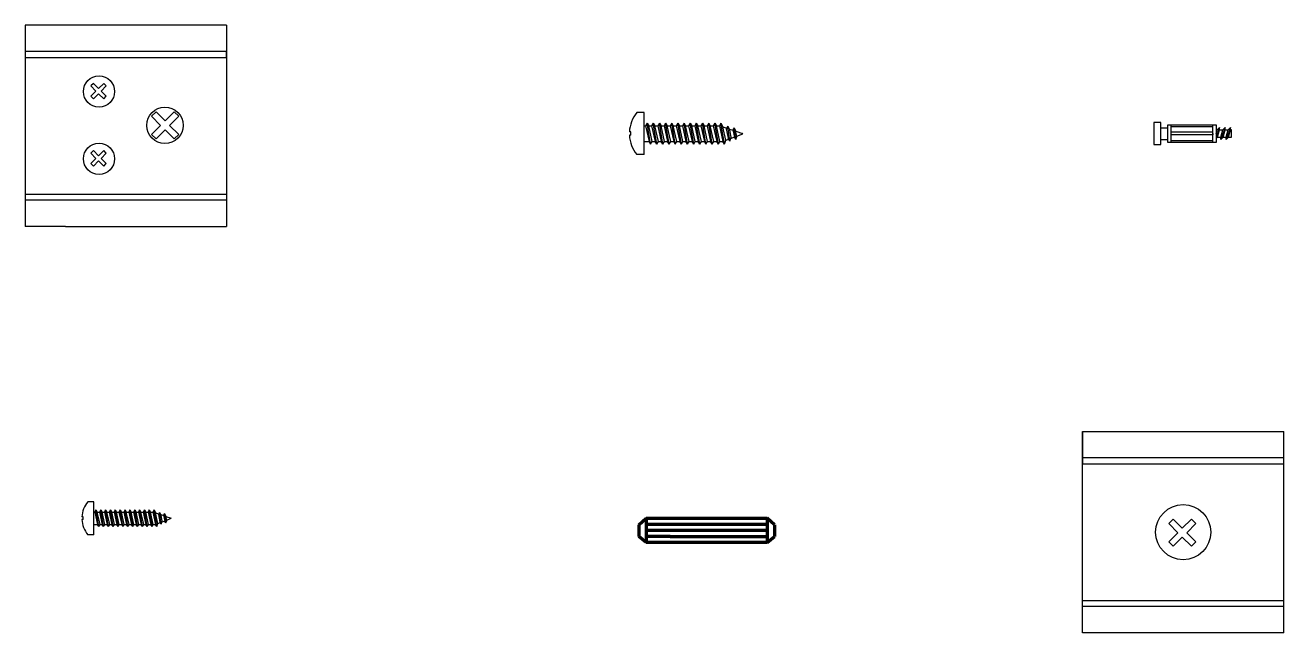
# Model space of a CAD drawing. Header units: millimetres. Extents: x 923 to 1322, y 1688 to 1967.
# Drawn here: x 1036.4 to 1161.5, y 1688.2 to 1748.6 of the extents above; entities that cross this region are included whole.
import ezdxf

# ---------------------------------------------------------------- set-up
doc = ezdxf.new("R2010")
doc.units = ezdxf.units.MM
doc.layers.add('VITI E CERNIERE', color=8, linetype='Continuous')

# ---------------------------------------------------------------- blocks, each defined once
blk = doc.blocks.new('tassello')
at = {"layer": 'VITI E CERNIERE', "linetype": 'ByBlock', "lineweight": 100}
for p, q in [((0, 0.513), (0.209, 0.7)), ((0, 0.513), (0, 0.175)), ((0.209, 0.7), (3.709, 0.7)), ((0.209, 0.7), (0.209, 0)), ((0.209, 0.7), (0.209, 0.525)), ((0.209, 0.525), (0.745, 0.525)), ((0.745, 0.525), (3.709, 0.525)), ((3.918, 0.513), (3.709, 0.7)), ((3.709, 0.7), (3.709, 0)), ((3.918, 0.513), (3.918, 0.175)), ((0.209, 0), (0, 0.175)), ((0.209, 0.35), (0.902, 0.35)), ((0.902, 0.175), (0.209, 0.175)), ((0.902, 0.35), (0.902, 0.35)), ((0.902, 0.35), (3.709, 0.35)), ((0.902, 0.175), (3.709, 0.175)), ((3.709, 0), (3.918, 0.175)), ((3.709, 0), (0.209, 0))]:
    blk.add_line(p, q, dxfattribs=at)
blk = doc.blocks.new('vitetassello')
at = {"layer": 'VITI E CERNIERE'}
for p, q in [((-0.13, 0.382), (-0.13, 1.582)), ((-0.13, 1.582), (-0.056, 1.582)), ((-0.056, 1.758), (-0.056, 1.582)), ((-0.056, 1.582), (0.227, 1.582)), ((0.227, 1.582), (0.239, 1.582)), ((0.239, 1.758), (0.239, 1.582)), ((0.239, 1.582), (0.312, 1.582)), ((0.312, 1.582), (0.312, 0.382)), ((-0.13, 1.502), (0.312, 1.502)), ((-0.091, 0.462), (-0.091, 1.502)), ((0.058, 0.462), (0.058, 1.502)), ((0.128, 0.462), (0.128, 1.502)), ((0.27, 1.502), (0.27, 0.462)), ((0.312, 1.502), (0.312, 1.502)), ((-0.13, 0.462), (0.312, 0.462)), ((0.312, 0.382), (-0.13, 0.382)), ((0, 0.348), (0, 0.271)), ((0.093, 0.462), (0.058, 0.462)), ((0.076, 0.462), (0.111, 0.462)), ((0.093, 0.462), (0.128, 0.462)), ((0.186, 0.382), (0.186, 0.357)), ((0, 0.212), (0, 0.136)), ((0, 0.077), (0, 0)), ((0.186, 0.298), (0.186, 0.221)), ((0.186, 0.162), (0.186, 0.086)), ((0.186, 0), (0.186, 0.027)), ((0, 0), (0.186, 0))]:
    blk.add_line(p, q, dxfattribs=at)
blk.add_lwpolyline([(0.364, 1.758), (0.364, 1.935), (-0.181, 1.935), (-0.181, 1.758)], close=True, dxfattribs=at)
for points in [[(-0.033, 0.382), (0, 0.348), (0.186, 0.298), (0.243, 0.298), (0.012, 0.382)], [(0.093, 0.382), (0.186, 0.357), (0.243, 0.298)], [(-0.057, 0.271), (0, 0.212), (0.186, 0.162), (0.243, 0.162), (-0.057, 0.271), (0, 0.271), (0.186, 0.221), (0.243, 0.162)], [(-0.057, 0.136), (0, 0.077), (0.186, 0.027), (0.243, 0.027), (-0.057, 0.136), (0, 0.136), (0.186, 0.086), (0.243, 0.027)]]:
    blk.add_lwpolyline(points, dxfattribs=at)

msp = doc.modelspace()

# ---------------------------------------------------------------- linework, layer by layer
for p, q in [((1097.91, 1739.9), (1097.17, 1739.9)), ((1097.91, 1735.74), (1097.91, 1739.9)), ((1096.58, 1737.98), (1096.44, 1737.98)), ((1096.58, 1737.65), (1096.58, 1737.98)), ((1097.91, 1738.6), (1098.04, 1738.6)), ((1098.2, 1738.87), (1098.04, 1738.6)), ((1098.04, 1738.6), (1098.39, 1737.03)), ((1098.2, 1738.87), (1098.36, 1738.6)), ((1098.55, 1736.76), (1098.2, 1738.87)), ((1098.36, 1738.6), (1098.65, 1738.6)), ((1098.71, 1737.03), (1098.36, 1738.6)), ((1098.81, 1738.87), (1098.65, 1738.6)), ((1098.65, 1738.6), (1099, 1737.03)), ((1098.81, 1738.87), (1098.97, 1738.6)), ((1099.16, 1736.76), (1098.81, 1738.87)), ((1098.97, 1738.6), (1099.26, 1738.6)), ((1099.32, 1737.03), (1098.97, 1738.6)), ((1099.42, 1738.87), (1099.26, 1738.6)), ((1099.26, 1738.6), (1099.61, 1737.03)), ((1099.42, 1738.87), (1099.58, 1738.6)), ((1099.77, 1736.76), (1099.42, 1738.87)), ((1099.58, 1738.6), (1099.88, 1738.6)), ((1099.93, 1737.03), (1099.58, 1738.6)), ((1100.03, 1738.87), (1099.88, 1738.6)), ((1099.88, 1738.6), (1100.22, 1737.03)), ((1100.03, 1738.87), (1100.19, 1738.6)), ((1100.38, 1736.76), (1100.03, 1738.87)), ((1100.19, 1738.6), (1100.49, 1738.6)), ((1100.54, 1737.03), (1100.19, 1738.6)), ((1100.65, 1738.87), (1100.49, 1738.6)), ((1100.49, 1738.6), (1100.84, 1737.03)), ((1100.65, 1738.87), (1100.8, 1738.6)), ((1100.99, 1736.76), (1100.65, 1738.87)), ((1100.8, 1738.6), (1101.1, 1738.6)), ((1101.15, 1737.03), (1100.8, 1738.6)), ((1101.26, 1738.87), (1101.1, 1738.6)), ((1101.1, 1738.6), (1101.45, 1737.03)), ((1101.26, 1738.87), (1101.42, 1738.6)), ((1101.61, 1736.76), (1101.26, 1738.87)), ((1101.42, 1738.6), (1101.71, 1738.6)), ((1101.76, 1737.03), (1101.42, 1738.6)), ((1101.87, 1738.87), (1101.71, 1738.6)), ((1101.71, 1738.6), (1102.06, 1737.03)), ((1101.87, 1738.87), (1102.03, 1738.6)), ((1102.22, 1736.76), (1101.87, 1738.87)), ((1102.03, 1738.6), (1102.32, 1738.6)), ((1102.38, 1737.03), (1102.03, 1738.6)), ((1102.48, 1738.87), (1102.32, 1738.6)), ((1102.32, 1738.6), (1102.67, 1737.03)), ((1102.48, 1738.87), (1102.64, 1738.6)), ((1102.83, 1736.76), (1102.48, 1738.87)), ((1102.64, 1738.6), (1102.93, 1738.6)), ((1102.99, 1737.03), (1102.64, 1738.6)), ((1103.09, 1738.87), (1102.93, 1738.6)), ((1102.93, 1738.6), (1103.28, 1737.03)), ((1103.09, 1738.87), (1103.25, 1738.6)), ((1103.44, 1736.76), (1103.09, 1738.87)), ((1103.25, 1738.6), (1103.55, 1738.6)), ((1103.6, 1737.03), (1103.25, 1738.6)), ((1103.7, 1738.87), (1103.55, 1738.6)), ((1103.55, 1738.6), (1103.9, 1737.03)), ((1103.7, 1738.87), (1103.86, 1738.6)), ((1104.05, 1736.76), (1103.7, 1738.87)), ((1103.86, 1738.6), (1104.16, 1738.6)), ((1104.21, 1737.03), (1103.86, 1738.6)), ((1104.32, 1738.87), (1104.16, 1738.6)), ((1104.16, 1738.6), (1104.51, 1737.03)), ((1104.32, 1738.87), (1104.47, 1738.6)), ((1104.67, 1736.76), (1104.32, 1738.87)), ((1104.47, 1738.6), (1104.77, 1738.6)), ((1104.82, 1737.03), (1104.47, 1738.6)), ((1104.93, 1738.87), (1104.77, 1738.6)), ((1104.77, 1738.6), (1105.12, 1737.03)), ((1104.93, 1738.87), (1105.09, 1738.6)), ((1105.28, 1736.76), (1104.93, 1738.87)), ((1105.09, 1738.6), (1105.38, 1738.6)), ((1105.44, 1737.03), (1105.09, 1738.6)), ((1105.54, 1738.87), (1105.38, 1738.6)), ((1105.38, 1738.6), (1105.73, 1737.03)), ((1105.54, 1738.87), (1105.72, 1738.49)), ((1105.89, 1736.76), (1105.54, 1738.87)), ((1105.72, 1738.49), (1106.11, 1738.36)), ((1106.02, 1737.15), (1105.72, 1738.49)), ((1106.22, 1738.55), (1106.07, 1738.28)), ((1106.07, 1738.28), (1106.27, 1737.36)), ((1106.43, 1737.08), (1106.22, 1738.55)), ((1106.22, 1738.55), (1106.41, 1738.16)), ((1106.36, 1738.27), (1106.74, 1738.15)), ((1106.56, 1737.47), (1106.41, 1738.16)), ((1106.86, 1738.4), (1106.73, 1738.19)), ((1106.73, 1738.19), (1106.89, 1737.45)), ((1107.02, 1737.23), (1106.86, 1738.4)), ((1106.86, 1738.4), (1107, 1738.09)), ((1107.13, 1737.54), (1107, 1738.09)), ((1107.01, 1738.05), (1107.69, 1737.83)), ((1107.12, 1737.58), (1107.7, 1737.81)), ((1096.58, 1737.65), (1096.44, 1737.65)), ((1097.91, 1737.03), (1098.39, 1737.03)), ((1098.55, 1736.76), (1098.39, 1737.03)), ((1098.55, 1736.76), (1098.71, 1737.03)), ((1098.71, 1737.03), (1099, 1737.03)), ((1099.16, 1736.76), (1099, 1737.03)), ((1099.16, 1736.76), (1099.32, 1737.03)), ((1099.32, 1737.03), (1099.61, 1737.03)), ((1099.77, 1736.76), (1099.61, 1737.03)), ((1099.77, 1736.76), (1099.93, 1737.03)), ((1099.93, 1737.03), (1100.22, 1737.03)), ((1100.38, 1736.76), (1100.22, 1737.03)), ((1100.38, 1736.76), (1100.54, 1737.03)), ((1100.54, 1737.03), (1100.84, 1737.03)), ((1100.99, 1736.76), (1100.84, 1737.03)), ((1100.99, 1736.76), (1101.15, 1737.03)), ((1101.15, 1737.03), (1101.45, 1737.03)), ((1101.61, 1736.76), (1101.45, 1737.03)), ((1101.61, 1736.76), (1101.76, 1737.03)), ((1101.76, 1737.03), (1102.06, 1737.03)), ((1102.22, 1736.76), (1102.06, 1737.03)), ((1102.22, 1736.76), (1102.38, 1737.03)), ((1102.38, 1737.03), (1102.67, 1737.03)), ((1102.83, 1736.76), (1102.67, 1737.03)), ((1102.83, 1736.76), (1102.99, 1737.03)), ((1102.99, 1737.03), (1103.28, 1737.03)), ((1103.44, 1736.76), (1103.28, 1737.03)), ((1103.44, 1736.76), (1103.6, 1737.03)), ((1103.6, 1737.03), (1103.9, 1737.03)), ((1104.05, 1736.76), (1103.9, 1737.03)), ((1104.05, 1736.76), (1104.21, 1737.03)), ((1104.21, 1737.03), (1104.51, 1737.03)), ((1104.67, 1736.76), (1104.51, 1737.03)), ((1104.67, 1736.76), (1104.82, 1737.03)), ((1104.82, 1737.03), (1105.12, 1737.03)), ((1105.28, 1736.76), (1105.12, 1737.03)), ((1105.28, 1736.76), (1105.44, 1737.03)), ((1105.44, 1737.03), (1105.73, 1737.03)), ((1105.89, 1736.76), (1105.73, 1737.03)), ((1105.89, 1736.76), (1106.02, 1737.15)), ((1106.02, 1737.15), (1106.32, 1737.27)), ((1106.43, 1737.08), (1106.27, 1737.36)), ((1106.43, 1737.08), (1106.56, 1737.47)), ((1106.52, 1737.34), (1106.89, 1737.49)), ((1106.52, 1737.34), (1106.55, 1737.36)), ((1107.02, 1737.23), (1106.89, 1737.45)), ((1107.02, 1737.23), (1107.13, 1737.54)), ((1097.91, 1735.74), (1097.17, 1735.74)), ((1043.19, 1701.24), (1042.61, 1701.24)), ((1043.19, 1697.96), (1043.19, 1701.24)), ((1043.19, 1700.21), (1043.29, 1700.21)), ((1043.42, 1700.43), (1043.29, 1700.21)), ((1043.29, 1700.21), (1043.57, 1698.98)), ((1043.42, 1700.43), (1043.54, 1700.21)), ((1043.69, 1698.76), (1043.42, 1700.43)), ((1043.54, 1700.21), (1043.77, 1700.21)), ((1043.82, 1698.98), (1043.54, 1700.21)), ((1043.9, 1700.43), (1043.77, 1700.21)), ((1043.77, 1700.21), (1044.05, 1698.98)), ((1043.9, 1700.43), (1044.02, 1700.21)), ((1044.17, 1698.76), (1043.9, 1700.43)), ((1044.02, 1700.21), (1044.26, 1700.21)), ((1044.3, 1698.98), (1044.02, 1700.21)), ((1044.38, 1700.43), (1044.26, 1700.21)), ((1044.26, 1700.21), (1044.53, 1698.98)), ((1044.38, 1700.43), (1044.5, 1700.21)), ((1044.66, 1698.76), (1044.38, 1700.43)), ((1044.5, 1700.21), (1044.74, 1700.21)), ((1044.78, 1698.98), (1044.5, 1700.21)), ((1044.86, 1700.43), (1044.74, 1700.21)), ((1044.74, 1700.21), (1045.01, 1698.98)), ((1044.86, 1700.43), (1044.99, 1700.21)), ((1045.14, 1698.76), (1044.86, 1700.43)), ((1044.99, 1700.21), (1045.22, 1700.21)), ((1045.26, 1698.98), (1044.99, 1700.21)), ((1045.34, 1700.43), (1045.22, 1700.21)), ((1045.22, 1700.21), (1045.5, 1698.98)), ((1045.34, 1700.43), (1045.47, 1700.21)), ((1045.62, 1698.76), (1045.34, 1700.43)), ((1045.47, 1700.21), (1045.7, 1700.21)), ((1045.74, 1698.98), (1045.47, 1700.21)), ((1045.83, 1700.43), (1045.7, 1700.21)), ((1045.7, 1700.21), (1045.98, 1698.98)), ((1045.83, 1700.43), (1045.95, 1700.21)), ((1046.1, 1698.76), (1045.83, 1700.43)), ((1045.95, 1700.21), (1046.18, 1700.21)), ((1046.23, 1698.98), (1045.95, 1700.21)), ((1046.31, 1700.43), (1046.18, 1700.21)), ((1046.18, 1700.21), (1046.46, 1698.98)), ((1046.31, 1700.43), (1046.43, 1700.21)), ((1046.58, 1698.76), (1046.31, 1700.43)), ((1046.43, 1700.21), (1046.67, 1700.21)), ((1046.71, 1698.98), (1046.43, 1700.21)), ((1046.79, 1700.43), (1046.67, 1700.21)), ((1046.67, 1700.21), (1046.94, 1698.98)), ((1046.79, 1700.43), (1046.92, 1700.21)), ((1047.07, 1698.76), (1046.79, 1700.43)), ((1046.92, 1700.21), (1047.15, 1700.21)), ((1047.19, 1698.98), (1046.92, 1700.21)), ((1047.27, 1700.43), (1047.15, 1700.21)), ((1047.15, 1700.21), (1047.42, 1698.98)), ((1047.27, 1700.43), (1047.4, 1700.21)), ((1047.55, 1698.76), (1047.27, 1700.43)), ((1047.4, 1700.21), (1047.63, 1700.21)), ((1047.67, 1698.98), (1047.4, 1700.21)), ((1047.76, 1700.43), (1047.63, 1700.21)), ((1047.63, 1700.21), (1047.91, 1698.98)), ((1047.76, 1700.43), (1047.88, 1700.21)), ((1048.03, 1698.76), (1047.76, 1700.43)), ((1047.88, 1700.21), (1048.11, 1700.21)), ((1048.16, 1698.98), (1047.88, 1700.21)), ((1048.24, 1700.43), (1048.11, 1700.21)), ((1048.11, 1700.21), (1048.39, 1698.98)), ((1048.24, 1700.43), (1048.36, 1700.21)), ((1048.51, 1698.76), (1048.24, 1700.43)), ((1048.36, 1700.21), (1048.6, 1700.21)), ((1048.64, 1698.98), (1048.36, 1700.21)), ((1048.72, 1700.43), (1048.6, 1700.21)), ((1048.6, 1700.21), (1048.87, 1698.98)), ((1048.72, 1700.43), (1048.85, 1700.21)), ((1049, 1698.76), (1048.72, 1700.43)), ((1048.85, 1700.21), (1049.08, 1700.21)), ((1049.12, 1698.98), (1048.85, 1700.21)), ((1049.2, 1700.43), (1049.08, 1700.21)), ((1049.08, 1700.21), (1049.35, 1698.98)), ((1049.2, 1700.43), (1049.35, 1700.12)), ((1049.48, 1698.76), (1049.2, 1700.43)), ((1049.74, 1700.17), (1049.62, 1699.96)), ((1049.9, 1699.02), (1049.74, 1700.17)), ((1049.74, 1700.17), (1049.89, 1699.87)), ((1042.14, 1699.73), (1042.03, 1699.73)), ((1042.14, 1699.46), (1042.03, 1699.46)), ((1042.14, 1699.46), (1042.14, 1699.73)), ((1043.19, 1698.98), (1043.57, 1698.98)), ((1043.69, 1698.76), (1043.57, 1698.98)), ((1043.69, 1698.76), (1043.82, 1698.98)), ((1043.82, 1698.98), (1044.05, 1698.98)), ((1044.17, 1698.76), (1044.05, 1698.98)), ((1044.17, 1698.76), (1044.3, 1698.98)), ((1044.3, 1698.98), (1044.53, 1698.98)), ((1044.66, 1698.76), (1044.53, 1698.98)), ((1044.66, 1698.76), (1044.78, 1698.98)), ((1044.78, 1698.98), (1045.01, 1698.98)), ((1045.14, 1698.76), (1045.01, 1698.98)), ((1045.14, 1698.76), (1045.26, 1698.98)), ((1045.26, 1698.98), (1045.5, 1698.98)), ((1045.62, 1698.76), (1045.5, 1698.98)), ((1045.62, 1698.76), (1045.74, 1698.98)), ((1045.74, 1698.98), (1045.98, 1698.98)), ((1046.1, 1698.76), (1045.98, 1698.98)), ((1046.1, 1698.76), (1046.23, 1698.98)), ((1046.23, 1698.98), (1046.46, 1698.98)), ((1046.58, 1698.76), (1046.46, 1698.98)), ((1046.58, 1698.76), (1046.71, 1698.98)), ((1046.71, 1698.98), (1046.94, 1698.98)), ((1047.07, 1698.76), (1046.94, 1698.98)), ((1047.07, 1698.76), (1047.19, 1698.98)), ((1047.19, 1698.98), (1047.42, 1698.98)), ((1047.55, 1698.76), (1047.42, 1698.98)), ((1047.55, 1698.76), (1047.67, 1698.98)), ((1047.67, 1698.98), (1047.91, 1698.98)), ((1048.03, 1698.76), (1047.91, 1698.98)), ((1048.03, 1698.76), (1048.16, 1698.98)), ((1048.16, 1698.98), (1048.39, 1698.98)), ((1048.51, 1698.76), (1048.39, 1698.98)), ((1048.51, 1698.76), (1048.64, 1698.98)), ((1048.64, 1698.98), (1048.87, 1698.98)), ((1049, 1698.76), (1048.87, 1698.98)), ((1049, 1698.76), (1049.12, 1698.98)), ((1049.12, 1698.98), (1049.35, 1698.98)), ((1049.35, 1700.12), (1049.65, 1700.02)), ((1049.58, 1699.07), (1049.35, 1700.12)), ((1049.48, 1698.76), (1049.35, 1698.98)), ((1049.48, 1698.76), (1049.58, 1699.07)), ((1049.58, 1699.07), (1049.82, 1699.16)), ((1049.62, 1699.96), (1049.78, 1699.23)), ((1049.9, 1699.02), (1049.78, 1699.23)), ((1049.85, 1699.96), (1050.15, 1699.85)), ((1050.01, 1699.32), (1049.89, 1699.87)), ((1049.9, 1699.02), (1050.01, 1699.32)), ((1049.97, 1699.22), (1050.26, 1699.34)), ((1049.97, 1699.22), (1050, 1699.23)), ((1050.24, 1700.06), (1050.14, 1699.89)), ((1050.14, 1699.89), (1050.27, 1699.31)), ((1050.37, 1699.13), (1050.24, 1700.06)), ((1050.24, 1700.06), (1050.36, 1699.81)), ((1050.37, 1699.13), (1050.27, 1699.31)), ((1050.45, 1699.38), (1050.36, 1699.81)), ((1050.36, 1699.78), (1050.9, 1699.6)), ((1050.37, 1699.13), (1050.45, 1699.38)), ((1050.45, 1699.41), (1050.9, 1699.59)), ((1043.19, 1697.96), (1042.61, 1697.96))]:
    msp.add_line(p, q)
for centre, radius, start, end in [((1099.73, 1737.82), 3.3, 140.8803, 177.1067), ((1107.69, 1737.82), 0.00881, 291.5364, 71.4797), ((1099.73, 1737.82), 3.3, 182.8933, 219.1197), ((1044.62, 1699.6), 2.6, 140.8803, 177.1067), ((1044.62, 1699.6), 2.6, 182.8933, 219.1197), ((1050.9, 1699.6), 0.00695, 291.5364, 71.4797)]:
    msp.add_arc(centre, radius, start, end)
at = {"layer": 'VITI E CERNIERE'}
for p, q in [((1036.38, 1748.59), (1036.38, 1728.59)), ((1040.38, 1748.59), (1036.38, 1748.59)), ((1056.38, 1748.59), (1040.38, 1748.59)), ((1056.38, 1748.59), (1056.38, 1728.59)), ((1056.38, 1745.99), (1036.38, 1745.99)), ((1036.38, 1745.39), (1056.38, 1745.39)), ((1056.38, 1745.39), (1056.38, 1745.99)), ((1043.16, 1742.81), (1042.91, 1742.55)), ((1043.67, 1742.29), (1043.16, 1742.81)), ((1044.19, 1742.81), (1043.67, 1742.29)), ((1044.44, 1742.55), (1044.19, 1742.81)), ((1042.91, 1742.55), (1043.42, 1742.04)), ((1043.42, 1742.04), (1042.91, 1741.53)), ((1042.91, 1741.53), (1043.16, 1741.27)), ((1043.16, 1741.27), (1043.67, 1741.78)), ((1043.67, 1741.78), (1044.19, 1741.27)), ((1043.93, 1742.04), (1044.44, 1742.55)), ((1044.44, 1741.53), (1043.93, 1742.04)), ((1044.19, 1741.27), (1044.44, 1741.53)), ((1049.39, 1739.99), (1048.94, 1739.54)), ((1048.94, 1739.54), (1049.84, 1738.64)), ((1050.29, 1739.09), (1049.39, 1739.99)), ((1051.19, 1739.99), (1050.29, 1739.09)), ((1050.74, 1738.64), (1051.64, 1739.54)), ((1051.64, 1739.54), (1051.19, 1739.99)), ((1049.84, 1738.64), (1048.94, 1737.74)), ((1048.94, 1737.74), (1049.39, 1737.29)), ((1049.39, 1737.29), (1050.29, 1738.19)), ((1050.29, 1738.19), (1051.19, 1737.29)), ((1051.64, 1737.74), (1050.74, 1738.64)), ((1051.19, 1737.29), (1051.64, 1737.74)), ((1043.16, 1736.13), (1042.91, 1735.87)), ((1042.91, 1735.87), (1043.42, 1735.36)), ((1043.42, 1735.36), (1042.91, 1734.85)), ((1043.67, 1735.61), (1043.16, 1736.13)), ((1044.19, 1736.13), (1043.67, 1735.61)), ((1043.93, 1735.36), (1044.44, 1735.87)), ((1044.44, 1734.85), (1043.93, 1735.36)), ((1044.44, 1735.87), (1044.19, 1736.13)), ((1042.91, 1734.85), (1043.16, 1734.59)), ((1043.16, 1734.59), (1043.67, 1735.1)), ((1043.67, 1735.1), (1044.19, 1734.59)), ((1044.19, 1734.59), (1044.44, 1734.85)), ((1036.38, 1731.79), (1056.38, 1731.79)), ((1056.38, 1731.79), (1056.38, 1731.19)), ((1056.38, 1731.19), (1036.38, 1731.19)), ((1040.38, 1728.59), (1036.38, 1728.59)), ((1040.38, 1728.59), (1056.38, 1728.59)), ((1141.48, 1688.21), (1141.48, 1708.21)), ((1141.48, 1708.21), (1161.48, 1708.21)), ((1141.48, 1708.21), (1141.48, 1705.01)), ((1161.48, 1688.21), (1161.48, 1708.21)), ((1161.48, 1705.61), (1141.48, 1705.61)), ((1141.48, 1705.01), (1161.48, 1705.01)), ((1150.04, 1699.06), (1150.49, 1699.51)), ((1150.94, 1698.16), (1150.04, 1699.06)), ((1150.49, 1699.51), (1151.39, 1698.61)), ((1151.39, 1698.61), (1152.3, 1699.51)), ((1152.75, 1699.06), (1151.84, 1698.16)), ((1152.3, 1699.51), (1152.75, 1699.06)), ((1150.04, 1697.26), (1150.94, 1698.16)), ((1151.39, 1697.71), (1150.49, 1696.81)), ((1152.3, 1696.81), (1151.39, 1697.71)), ((1151.84, 1698.16), (1152.75, 1697.26)), ((1150.49, 1696.81), (1150.04, 1697.26)), ((1152.75, 1697.26), (1152.3, 1696.81)), ((1141.48, 1691.41), (1161.48, 1691.41)), ((1141.48, 1688.21), (1141.48, 1691.41)), ((1161.48, 1690.81), (1141.48, 1690.81)), ((1161.48, 1688.21), (1141.48, 1688.21))]:
    msp.add_line(p, q, dxfattribs=at)
for centre, radius in [((1043.72, 1742), 1.55), ((1050.27, 1738.64), 1.81), ((1043.72, 1735.32), 1.55), ((1151.48, 1698.21), 2.74)]:
    msp.add_circle(centre, radius, dxfattribs=at)

# ---------------------------------------------------------------- block references
at = {"layer": 'VITI E CERNIERE', "xscale": 4.000000000000114, "yscale": 4.000000000000114, "zscale": 4.000000000000114, "rotation": 89.99999999999999}
msp.add_blockref('vitetassello', (1156.29, 1737.45), dxfattribs=at)
at = {"layer": 'VITI E CERNIERE', "xscale": 3.439626959138065, "yscale": 3.439626959138065, "zscale": 3.439626959138065}
msp.add_blockref('tassello', (1097.38, 1697.19), dxfattribs=at)

doc.saveas('drawing.dxf')
